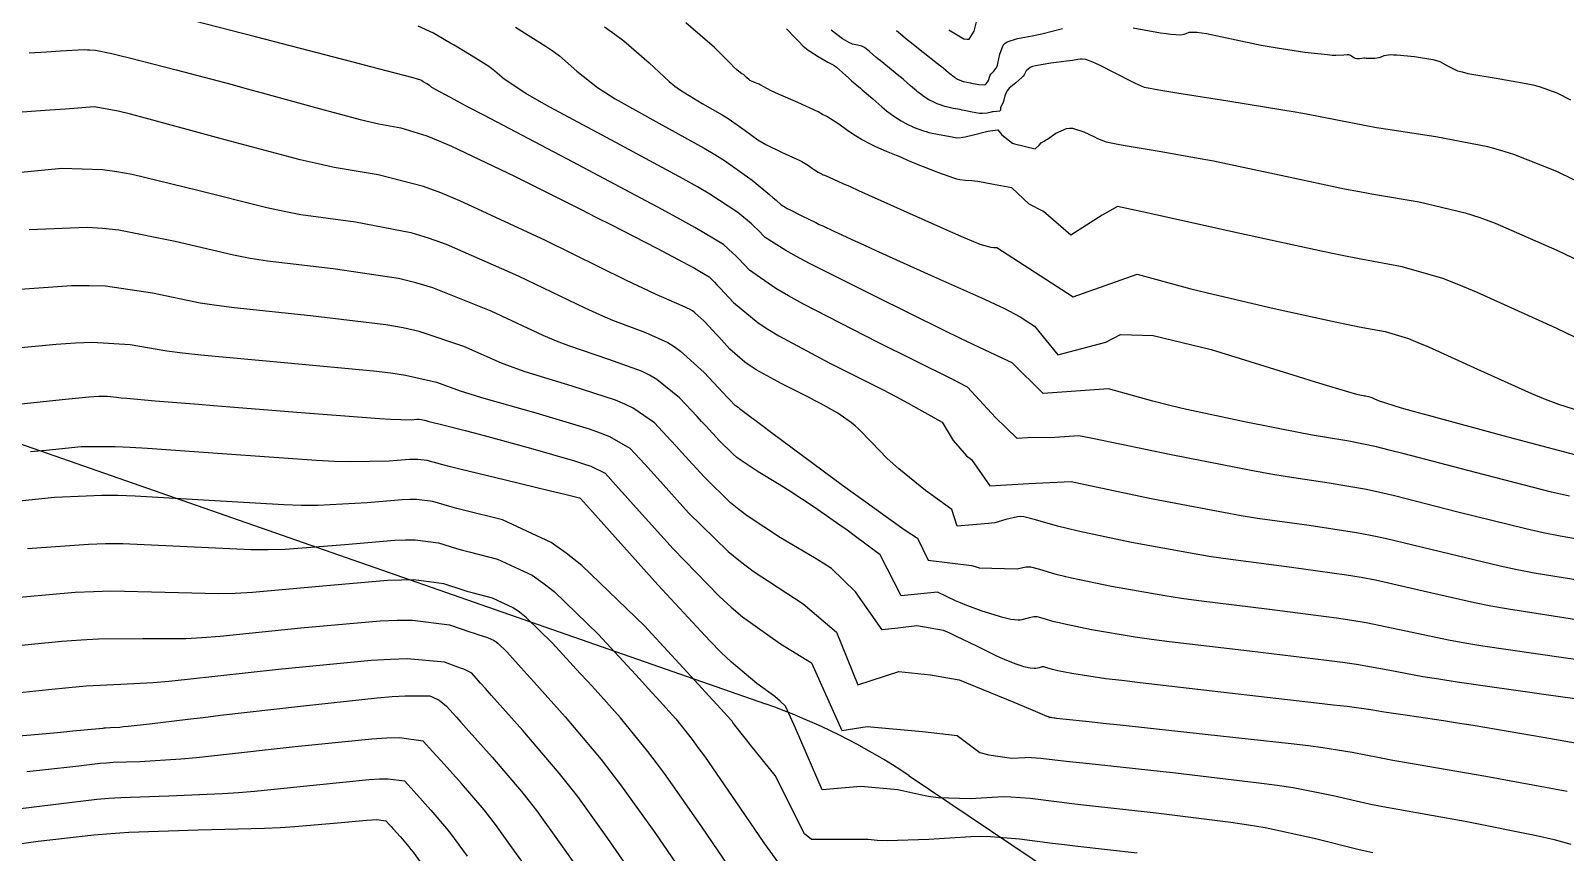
# Model space of a CAD drawing. Header units: metres. Extents: x 837476 to 838477, y 1189012 to 1191014.
# Drawn here: x 837875.4 to 837972.6, y 1190071.6 to 1190123.7 of the extents above; entities that cross this region are included whole.
import ezdxf

# ---------------------------------------------------------------- set-up
doc = ezdxf.new("R2010")
doc.units = ezdxf.units.M
doc.header["$LTSCALE"] = 0.3
for name, color, linetype in [('COTAS 10', 1, 'Continuous'), ('COTAS INT', 252, 'Continuous'), ('VIA2', 121, 'Continuous')]:
    doc.layers.add(name, color=color, linetype=linetype)

msp = doc.modelspace()

# ---------------------------------------------------------------- linework, layer by layer
at = {"layer": 'COTAS 10'}
for points in [[(837911.727, 1190123.917), (837912.371, 1190123.466), (837912.954, 1190123.035), (837914.561, 1190121.633), (837915.813, 1190120.46), (837916.173, 1190120.173), (837916.539, 1190119.901), (837917.907, 1190119.057), (837919.181, 1190118.345), (837919.487, 1190118.157), (837919.773, 1190117.973), (837920.638, 1190117.343), (837921.439, 1190116.766), (837921.684, 1190116.615), (837921.939, 1190116.469), (837922.947, 1190115.976), (837923.861, 1190115.563), (837924.057, 1190115.468), (837924.229, 1190115.381), (837924.644, 1190115.134), (837924.894, 1190114.952), (837924.961, 1190114.906), (837925.029, 1190114.862), (837925.267, 1190114.718), (837925.515, 1190114.586), (837925.589, 1190114.55), (837925.665, 1190114.514), (837925.957, 1190114.386), (837926.835, 1190113.998), (837927.28, 1190113.799), (837927.813, 1190113.56), (837930.466, 1190112.363), (837933.2, 1190111.137), (837933.783, 1190110.88), (837934.292, 1190110.658), (837935.503, 1190110.152), (837936.21, 1190109.964), (837936.4, 1190109.943), (837936.588, 1190109.935), (837941.417, 1190106.816), (837945.485, 1190108.254), (837948.884, 1190107.326), (837949.924, 1190107.064), (837954.146, 1190106.079), (837958.017, 1190105.235), (837958.836, 1190105.062), (837959.546, 1190104.916), (837961.198, 1190104.608), (837962.664, 1190104.159), (837963.256, 1190103.923), (837963.929, 1190103.64), (837967.032, 1190102.217), (837970.454, 1190100.685), (837971.329, 1190100.333), (837972.171, 1190100.013), (837974.95, 1190099.117)], [(837933.548, 1190123.731), (837934.492, 1190123.171), (837934.681, 1190123.135), (837934.839, 1190123.151), (837935.148, 1190123.642), (837935.311, 1190124.318)], [(837973.595, 1190086.304), (837969.009, 1190087.01), (837967.892, 1190087.21), (837966.841, 1190087.412), (837963.595, 1190088.157), (837960.581, 1190088.85), (837959.676, 1190089.019), (837958.741, 1190089.179), (837955.11, 1190089.672), (837951.247, 1190090.175), (837950.165, 1190090.341), (837949.079, 1190090.517), (837945.11, 1190091.25), (837941.745, 1190091.959), (837941.038, 1190092.121), (837940.429, 1190092.269), (837939.043, 1190092.678), (837938.298, 1190092.871), (837938.094, 1190092.883), (837937.89, 1190092.876), (837937.163, 1190092.699), (837936.449, 1190092.487), (837936.255, 1190092.458), (837936.062, 1190092.441), (837934.066, 1190092.272), (837933.742, 1190093.329), (837932.071, 1190094.543), (837930.381, 1190095.909), (837929.992, 1190096.248), (837929.637, 1190096.57), (837928.64, 1190097.589), (837927.841, 1190098.425), (837927.61, 1190098.63), (837927.376, 1190098.825), (837926.498, 1190099.435), (837925.406, 1190100.047), (837925.038, 1190100.243), (837924.641, 1190100.45), (837922.969, 1190101.294), (837921.33, 1190102.192), (837920.955, 1190102.433), (837920.614, 1190102.671), (837919.663, 1190103.502), (837918.966, 1190104.27), (837918.784, 1190104.467), (837918.608, 1190104.659), (837918.012, 1190105.297), (837917.458, 1190105.804), (837917.308, 1190105.913), (837917.16, 1190106.008), (837916.636, 1190106.237), (837914.997, 1190106.957), (837914.145, 1190107.361), (837913.122, 1190107.854), (837907.989, 1190110.375), (837902.556, 1190112.902), (837901.343, 1190113.398), (837900.256, 1190113.807), (837897.382, 1190114.549), (837894.601, 1190115.003), (837893.573, 1190115.23), (837892.433, 1190115.5), (837887.382, 1190116.841), (837882.639, 1190118.139), (837881.693, 1190118.382), (837880.907, 1190118.575), (837879.392, 1190118.851), (837877.569, 1190118.706), (837876.588, 1190118.634), (837875.4, 1190118.547), (837869.392, 1190118.118)], [(837874.562, 1190100.003), (837877.355, 1190100.293), (837879.056, 1190100.468), (837879.396, 1190100.497), (837879.679, 1190100.518), (837880.229, 1190100.522), (837880.801, 1190100.447), (837881.098, 1190100.417), (837881.455, 1190100.383), (837883.248, 1190100.229), (837885.996, 1190100.005), (837886.956, 1190099.928), (837888.002, 1190099.843), (837892.501, 1190099.482), (837896.651, 1190099.165), (837897.477, 1190099.108), (837898.164, 1190099.065), (837899.482, 1190099.024), (837899.828, 1190099.054), (837899.903, 1190099.057), (837899.969, 1190099.057), (837900.131, 1190099.037), (837900.4, 1190098.963), (837900.532, 1190098.929), (837900.69, 1190098.89), (837901.473, 1190098.7), (837902.901, 1190098.335), (837903.466, 1190098.186), (837904.105, 1190098.016), (837907.026, 1190097.226), (837909.823, 1190096.417), (837910.383, 1190096.234), (837910.85, 1190096.07), (837911.765, 1190095.625), (837912.614, 1190094.693), (837913.041, 1190094.221), (837913.55, 1190093.656), (837916.08, 1190090.842), (837918.991, 1190087.837), (837919.741, 1190087.151), (837920.467, 1190086.529), (837922.884, 1190084.811), (837924.83, 1190083.604), (837926.769, 1190079.317), (837928.367, 1190079.567), (837931.883, 1190079.268), (837934.066, 1190079.008), (837935.509, 1190077.939), (837936.082, 1190077.777), (837937.519, 1190077.568), (837938.375, 1190077.621), (837938.581, 1190077.624), (837938.774, 1190077.623), (837939.361, 1190077.576), (837940.974, 1190077.384), (837941.814, 1190077.291), (837942.825, 1190077.18), (837947.895, 1190076.633), (837953.19, 1190076.014), (837954.343, 1190075.857), (837955.359, 1190075.706), (837957.895, 1190075.213), (837960.181, 1190074.686), (837961.039, 1190074.515), (837961.994, 1190074.332), (837966.259, 1190073.576), (837970.775, 1190072.679), (837971.889, 1190072.406), (837972.943, 1190072.122)], [(837871.762, 1190084.439), (837877.33, 1190084.986), (837878.56, 1190085.077), (837879.654, 1190085.141), (837882.479, 1190085.157), (837885.194, 1190085.165), (837886.218, 1190085.225), (837887.362, 1190085.311), (837892.479, 1190085.829), (837897.508, 1190086.274), (837898.596, 1190086.313), (837899.552, 1190086.316), (837901.906, 1190086.023), (837903.182, 1190085.579), (837903.458, 1190085.486), (837903.702, 1190085.406), (837904.302, 1190085.229), (837904.724, 1190085.032), (837904.854, 1190084.94), (837904.99, 1190084.832), (837905.531, 1190084.31), (837906.451, 1190083.296), (837906.827, 1190082.878), (837907.254, 1190082.402), (837909.234, 1190080.188), (837911.516, 1190077.481), (837912.134, 1190076.693), (837912.746, 1190075.89), (837914.908, 1190072.851), (837916.742, 1190070.18)], [(837872.309, 1190071.819), (837875.83, 1190072.3), (837879.373, 1190072.716), (837880.452, 1190072.802), (837881.574, 1190072.875), (837885.98, 1190073.029), (837890.184, 1190073.138), (837891.178, 1190073.182), (837892.1, 1190073.232), (837894.814, 1190073.462), (837896.643, 1190073.647), (837897.005, 1190073.668), (837897.305, 1190073.676), (837897.868, 1190073.598), (837898.104, 1190073.343), (837898.197, 1190073.24), (837898.303, 1190073.123), (837898.788, 1190072.582), (837899.324, 1190071.952), (837899.462, 1190071.779), (837899.595, 1190071.607), (837900.038, 1190070.99)]]:
    msp.add_lwpolyline(points, dxfattribs=at)
at = {"layer": 'COTAS INT'}
for points in [[(837975.803, 1190091.027), (837972.27, 1190091.631), (837971.205, 1190091.852), (837970.102, 1190092.096), (837965.803, 1190093.169), (837961.785, 1190094.193), (837960.859, 1190094.406), (837960.013, 1190094.589), (837957.631, 1190094.996), (837954.969, 1190095.399), (837953.946, 1190095.579), (837952.8, 1190095.79), (837947.631, 1190096.798), (837942.743, 1190097.8), (837941.774, 1190098.006), (837940.249, 1190097.902), (837938.521, 1190097.865), (837937.881, 1190097.837), (837936.498, 1190099.153), (837934.732, 1190101.088), (837933.753, 1190101.583), (837929.028, 1190103.936), (837924.341, 1190106.338), (837923.386, 1190106.864), (837922.579, 1190107.329), (837920.901, 1190108.51), (837920.219, 1190109.235), (837920.039, 1190109.415), (837919.864, 1190109.584), (837919.264, 1190110.118), (837917.449, 1190111.209), (837916.507, 1190111.729), (837915.375, 1190112.345), (837909.699, 1190115.36), (837904.122, 1190118.296), (837903.052, 1190118.862), (837902.188, 1190119.321), (837900.781, 1190120.088), (837900.695, 1190120.163), (837900.663, 1190120.186), (837900.629, 1190120.21), (837900.477, 1190120.306), (837900.319, 1190120.4), (837900.28, 1190120.423), (837900.243, 1190120.445), (837900.128, 1190120.513), (837899.987, 1190120.577), (837899.934, 1190120.595), (837899.875, 1190120.614), (837899.608, 1190120.687), (837897.888, 1190121.134), (837896.912, 1190121.388), (837895.719, 1190121.699), (837889.608, 1190123.297), (837883.364, 1190124.892)], [(837972.862, 1190094.173), (837971.733, 1190094.438), (837966.908, 1190095.674), (837962.387, 1190096.864), (837961.45, 1190097.1), (837960.649, 1190097.294), (837958.891, 1190097.658), (837957.348, 1190097.906), (837956.682, 1190098.028), (837955.913, 1190098.173), (837952.274, 1190098.891), (837948.329, 1190099.738), (837947.366, 1190099.965), (837946.46, 1190100.189), (837943.656, 1190100.97), (837939.514, 1190100.677), (837937.549, 1190102.617), (837935.13, 1190103.766), (837934.235, 1190104.199), (837933.242, 1190104.683), (837928.844, 1190106.845), (837924.718, 1190108.931), (837923.896, 1190109.367), (837923.215, 1190109.741), (837921.914, 1190110.577), (837921.408, 1190111.084), (837921.228, 1190111.25), (837921.03, 1190111.427), (837920.169, 1190112.158), (837918.389, 1190113.327), (837917.612, 1190113.78), (837916.712, 1190114.289), (837912.435, 1190116.592), (837908.261, 1190118.831), (837907.426, 1190119.299), (837906.73, 1190119.701), (837905.374, 1190120.603), (837904.781, 1190121.12), (837904.566, 1190121.279), (837904.328, 1190121.446), (837903.285, 1190122.104), (837902.194, 1190122.751), (837901.926, 1190122.91), (837901.674, 1190123.06), (837900.884, 1190123.532), (837899.913, 1190123.969)], [(837906.093, 1190123.902), (837908.027, 1190122.681), (837908.468, 1190122.373), (837908.868, 1190122.077), (837909.968, 1190121.118), (837911.271, 1190120.08), (837911.799, 1190119.736), (837912.4, 1190119.366), (837915.171, 1190117.825), (837918.049, 1190116.232), (837918.717, 1190115.831), (837919.329, 1190115.446), (837921.073, 1190114.199), (837922.196, 1190113.269), (837922.417, 1190113.085), (837922.598, 1190112.932), (837922.927, 1190112.645), (837923.17, 1190112.488), (837923.298, 1190112.418), (837923.451, 1190112.337), (837924.223, 1190111.947), (837925.107, 1190111.514), (837925.332, 1190111.405), (837925.548, 1190111.302), (837926.256, 1190110.969), (837927.592, 1190110.36), (837928.205, 1190110.082), (837928.922, 1190109.757), (837932.39, 1190108.188), (837935.792, 1190106.655), (837936.468, 1190106.352), (837937.029, 1190106.102), (837938.061, 1190105.537), (837938.964, 1190104.961), (837940.458, 1190103.14), (837943.495, 1190103.939), (837944.414, 1190104.427), (837946.48, 1190104.35), (837950.173, 1190103.474), (837955.668, 1190101.762), (837956.759, 1190101.427), (837957.663, 1190101.15), (837959.373, 1190100.651), (837959.787, 1190100.561), (837959.875, 1190100.542), (837959.951, 1190100.527), (837960.128, 1190100.494), (837960.285, 1190100.446), (837960.349, 1190100.42), (837960.421, 1190100.39), (837960.753, 1190100.238), (837962.199, 1190099.783), (837962.973, 1190099.562), (837963.908, 1190099.301), (837968.637, 1190098.012), (837973.595, 1190096.718)], [(837976.801, 1190102.525), (837972.056, 1190104.797), (837966.972, 1190107.112), (837965.849, 1190107.576), (837964.85, 1190107.964), (837962.268, 1190108.722), (837959.551, 1190109.214), (837958.466, 1190109.434), (837957.237, 1190109.69), (837951.597, 1190110.914), (837946.199, 1190112.104), (837945.122, 1190112.338), (837944.227, 1190112.531), (837943.252, 1190111.983), (837941.266, 1190110.72), (837939.544, 1190112.21), (837938.624, 1190112.68), (837937.528, 1190113.715), (837936.373, 1190113.93), (837935.378, 1190114.118), (837935.172, 1190114.15), (837934.995, 1190114.173), (837934.606, 1190114.18), (837934.229, 1190114.223), (837934.059, 1190114.269), (837933.862, 1190114.329), (837932.914, 1190114.665), (837931.93, 1190115.045), (837931.709, 1190115.132), (837931.51, 1190115.212), (837930.981, 1190115.435), (837930.534, 1190115.632), (837930.388, 1190115.695), (837930.233, 1190115.761), (837929.59, 1190116.03), (837928.918, 1190116.325), (837928.743, 1190116.407), (837928.574, 1190116.49), (837928.003, 1190116.792), (837927.456, 1190117.125), (837927.301, 1190117.226), (837927.145, 1190117.332), (837926.57, 1190117.749), (837925.816, 1190118.23), (837925.547, 1190118.376), (837925.252, 1190118.528), (837923.97, 1190119.121), (837922.757, 1190119.657), (837922.507, 1190119.772), (837922.293, 1190119.873), (837921.827, 1190120.115), (837921.596, 1190120.25), (837921.531, 1190120.282), (837921.464, 1190120.313), (837921.218, 1190120.404), (837920.991, 1190120.499), (837920.937, 1190120.531), (837920.886, 1190120.566), (837920.731, 1190120.714), (837920.605, 1190120.848), (837920.572, 1190120.875), (837920.54, 1190120.897), (837920.428, 1190120.937), (837920.099, 1190121.202), (837919.929, 1190121.365), (837919.725, 1190121.568), (837918.703, 1190122.623), (837916.874, 1190124.168)], [(837923.263, 1190123.799), (837923.809, 1190123.219), (837923.927, 1190123.095), (837924.03, 1190122.986), (837924.283, 1190122.725), (837924.53, 1190122.523), (837924.63, 1190122.453), (837924.743, 1190122.376), (837925.264, 1190122.044), (837925.77, 1190121.742), (837925.872, 1190121.685), (837925.959, 1190121.638), (837926.138, 1190121.564), (837926.284, 1190121.481), (837926.35, 1190121.43), (837926.428, 1190121.367), (837926.798, 1190121.034), (837927.198, 1190120.668), (837927.293, 1190120.583), (837927.382, 1190120.505), (837927.945, 1190120.037), (837928.055, 1190119.941), (837928.177, 1190119.835), (837928.716, 1190119.352), (837929.298, 1190118.844), (837929.447, 1190118.721), (837929.59, 1190118.605), (837930.065, 1190118.251), (837930.53, 1190117.958), (837930.668, 1190117.881), (837930.809, 1190117.806), (837931.351, 1190117.551), (837931.939, 1190117.333), (837932.109, 1190117.282), (837932.282, 1190117.234), (837932.933, 1190117.094), (837933.51, 1190116.993), (837933.636, 1190116.971), (837933.748, 1190116.95), (837934.03, 1190116.894), (837934.322, 1190116.901), (837934.439, 1190116.92), (837934.573, 1190116.947), (837935.187, 1190117.105), (837935.849, 1190117.275), (837936.011, 1190117.31), (837936.165, 1190117.339), (837936.646, 1190117.396), (837936.91, 1190117.081), (837937.573, 1190116.554), (837937.704, 1190116.514), (837939.013, 1190116.196), (837939.271, 1190116.417), (837939.4, 1190116.562), (837939.585, 1190116.672), (837939.676, 1190116.732), (837939.785, 1190116.806), (837940.326, 1190117.179), (837940.997, 1190117.473), (837941.188, 1190117.496), (837941.382, 1190117.494), (837942.102, 1190117.275), (837942.767, 1190116.944), (837942.925, 1190116.872), (837943.072, 1190116.807), (837943.512, 1190116.642), (837944.25, 1190116.482), (837944.585, 1190116.421), (837944.976, 1190116.353), (837946.864, 1190116.046), (837949.465, 1190115.586), (837950.307, 1190115.422), (837951.202, 1190115.242), (837954.873, 1190114.456), (837958.614, 1190113.666), (837959.553, 1190113.483), (837960.45, 1190113.315), (837963.338, 1190112.836), (837966.267, 1190112.137), (837967.189, 1190111.83), (837968.159, 1190111.473), (837972.063, 1190109.776), (837975.513, 1190108.116)], [(837974.225, 1190113.707), (837972.069, 1190114.756), (837969.345, 1190115.834), (837968.528, 1190116.083), (837967.684, 1190116.31), (837964.408, 1190116.95), (837961.348, 1190117.415), (837960.639, 1190117.531), (837959.991, 1190117.642), (837958.149, 1190117.999), (837956.205, 1190118.379), (837955.492, 1190118.506), (837954.703, 1190118.641), (837951.224, 1190119.206), (837947.995, 1190119.718), (837947.365, 1190119.82), (837946.849, 1190119.905), (837945.936, 1190120.069), (837945.558, 1190120.237), (837945.378, 1190120.325), (837945.167, 1190120.43), (837944.133, 1190120.962), (837943.083, 1190121.493), (837942.861, 1190121.598), (837942.669, 1190121.685), (837942.223, 1190121.849), (837941.994, 1190121.878), (837941.938, 1190121.88), (837941.885, 1190121.88), (837941.723, 1190121.857), (837941.374, 1190121.796), (837941.204, 1190121.772), (837941.002, 1190121.745), (837940.008, 1190121.62), (837939.036, 1190121.458), (837938.848, 1190121.408), (837938.695, 1190121.354), (837938.437, 1190121.141), (837938.318, 1190120.884), (837938.253, 1190120.804), (837938.175, 1190120.72), (837937.778, 1190120.383), (837937.375, 1190120.034), (837937.293, 1190119.942), (837937.224, 1190119.853), (837937.083, 1190119.548), (837937.019, 1190119.283), (837936.999, 1190119.218), (837936.978, 1190119.156), (837936.893, 1190118.966), (837936.825, 1190118.819), (837936.815, 1190118.785), (837936.808, 1190118.753), (837936.815, 1190118.664), (837936.796, 1190118.605), (837936.773, 1190118.593), (837936.743, 1190118.583), (837936.571, 1190118.56), (837936.345, 1190118.537), (837936.282, 1190118.527), (837936.217, 1190118.515), (837935.98, 1190118.457), (837935.685, 1190118.424), (837935.584, 1190118.427), (837935.475, 1190118.436), (837935.012, 1190118.515), (837934.513, 1190118.622), (837934.381, 1190118.648), (837934.252, 1190118.674), (837933.807, 1190118.755), (837933.392, 1190118.844), (837933.281, 1190118.874), (837933.173, 1190118.907), (837932.799, 1190119.046), (837932.454, 1190119.209), (837932.364, 1190119.256), (837932.276, 1190119.305), (837931.98, 1190119.492), (837931.677, 1190119.718), (837931.586, 1190119.791), (837931.491, 1190119.87), (837931.12, 1190120.193), (837930.675, 1190120.58), (837930.534, 1190120.698), (837930.384, 1190120.821), (837929.778, 1190121.305), (837929.183, 1190121.78), (837929.041, 1190121.898), (837928.908, 1190122.009), (837928.512, 1190122.36), (837928.193, 1190122.61), (837928.11, 1190122.659), (837928.029, 1190122.698), (837927.753, 1190122.763), (837927.447, 1190122.826), (837927.347, 1190122.864), (837927.239, 1190122.911), (837926.795, 1190123.153), (837926.091, 1190123.707)], [(837930.226, 1190123.685), (837930.619, 1190123.351), (837930.788, 1190123.213), (837930.984, 1190123.056), (837931.909, 1190122.325), (837932.824, 1190121.606), (837933.013, 1190121.455), (837933.174, 1190121.326), (837933.525, 1190121.035), (837933.684, 1190120.896), (837933.725, 1190120.862), (837933.764, 1190120.83), (837933.894, 1190120.733), (837934.022, 1190120.653), (837934.098, 1190120.611), (837934.247, 1190120.541), (837934.408, 1190120.481), (837934.454, 1190120.467), (837934.502, 1190120.454), (837934.68, 1190120.416), (837934.909, 1190120.373), (837934.988, 1190120.357), (837935.074, 1190120.339), (837935.442, 1190120.259), (837935.785, 1190120.245), (837935.856, 1190120.268), (837935.916, 1190120.303), (837936.045, 1190120.529), (837936.134, 1190120.804), (837936.169, 1190120.87), (837936.209, 1190120.931), (837936.389, 1190121.116), (837936.574, 1190121.376), (837936.617, 1190121.485), (837936.656, 1190121.61), (837936.767, 1190122.192), (837936.994, 1190122.762), (837937.106, 1190122.88), (837937.24, 1190122.979), (837937.902, 1190123.192), (837938.827, 1190123.348), (837939.126, 1190123.413), (837939.443, 1190123.486), (837940.747, 1190123.828)], [(837945.226, 1190123.853), (837946.951, 1190123.553), (837947.303, 1190123.499), (837947.6, 1190123.457), (837948.216, 1190123.411), (837948.458, 1190123.46), (837948.519, 1190123.478), (837948.578, 1190123.498), (837948.769, 1190123.587), (837949.286, 1190123.583), (837949.55, 1190123.545), (837949.867, 1190123.491), (837951.448, 1190123.16), (837953.333, 1190122.767), (837953.841, 1190122.673), (837954.343, 1190122.586), (837956.106, 1190122.324), (837957.535, 1190122.162), (837957.825, 1190122.137), (837958.07, 1190122.122), (837958.577, 1190122.139), (837958.778, 1190122.176), (837958.83, 1190122.172), (837958.881, 1190122.163), (837959.053, 1190122.08), (837959.204, 1190121.98), (837959.242, 1190121.96), (837959.277, 1190121.943), (837959.392, 1190121.91), (837959.502, 1190121.906), (837959.535, 1190121.908), (837959.569, 1190121.911), (837959.7, 1190121.933), (837959.829, 1190121.952), (837959.862, 1190121.954), (837959.893, 1190121.954), (837959.995, 1190121.943), (837960.133, 1190121.93), (837960.247, 1190121.93), (837960.524, 1190121.945), (837960.812, 1190121.984), (837960.88, 1190122.001), (837960.943, 1190122.019), (837961.129, 1190122.108), (837961.517, 1190122.16), (837961.708, 1190122.156), (837961.935, 1190122.143), (837963.056, 1190122.033), (837964.199, 1190121.845), (837964.44, 1190121.783), (837964.649, 1190121.717), (837965.131, 1190121.446), (837965.767, 1190121.145), (837966.073, 1190121.061), (837966.436, 1190120.976), (837968.215, 1190120.668), (837970.113, 1190120.336), (837970.551, 1190120.237), (837970.951, 1190120.134), (837972.076, 1190119.736), (837972.937, 1190119.298)], [(837875.26, 1190122.276), (837876.359, 1190122.348), (837877.252, 1190122.405), (837878.757, 1190122.489), (837878.964, 1190122.472), (837879.039, 1190122.467), (837879.121, 1190122.461), (837879.48, 1190122.437), (837880.512, 1190122.231), (837881.018, 1190122.11), (837881.62, 1190121.963), (837884.593, 1190121.201), (837888.133, 1190120.263), (837889.092, 1190120.003), (837890.043, 1190119.745), (837893.405, 1190118.813), (837896.245, 1190118.05), (837896.867, 1190117.898), (837897.418, 1190117.771), (837898.813, 1190117.528), (837900.476, 1190117.013), (837901.195, 1190116.715), (837902.028, 1190116.35), (837905.969, 1190114.472), (837910.205, 1190112.359), (837911.222, 1190111.846), (837912.172, 1190111.364), (837915.041, 1190109.885), (837917.028, 1190108.831), (837917.422, 1190108.618), (837917.748, 1190108.439), (837918.36, 1190108.077), (837918.697, 1190107.742), (837918.85, 1190107.579), (837919.029, 1190107.387), (837919.888, 1190106.443), (837921.451, 1190105.162), (837922.072, 1190104.758), (837922.776, 1190104.332), (837925.998, 1190102.615), (837929.377, 1190100.91), (837930.179, 1190100.491), (837930.923, 1190100.095), (837933.128, 1190098.858), (837933.826, 1190097.706), (837934.667, 1190096.734), (837934.97, 1190096.509), (837936.144, 1190094.829), (837938.621, 1190094.989), (837941.294, 1190095.11), (837942.175, 1190094.908), (837946.371, 1190094.024), (837950.939, 1190093.153), (837952.056, 1190092.96), (837953.108, 1190092.787), (837956.371, 1190092.334), (837959.377, 1190091.884), (837960.267, 1190091.713), (837961.183, 1190091.521), (837964.699, 1190090.663), (837968.471, 1190089.754), (837969.549, 1190089.531), (837970.64, 1190089.321), (837974.699, 1190088.665)], [(837874.524, 1190114.69), (837877.33, 1190114.956), (837879.924, 1190114.886), (837880.82, 1190114.759), (837881.794, 1190114.587), (837885.951, 1190113.577), (837890.32, 1190112.472), (837891.427, 1190112.238), (837892.489, 1190112.037), (837895.951, 1190111.571), (837899.462, 1190110.885), (837900.554, 1190110.545), (837901.698, 1190110.14), (837906.264, 1190108.134), (837910.483, 1190106.105), (837911.409, 1190105.685), (837912.23, 1190105.326), (837914.318, 1190104.543), (837915.741, 1190103.923), (837916.142, 1190103.667), (837916.547, 1190103.375), (837918.035, 1190102.016), (837919.251, 1190100.728), (837919.484, 1190100.481), (837919.673, 1190100.281), (837919.98, 1190099.954), (837919.997, 1190099.938), (837920.002, 1190099.934), (837920.029, 1190099.916), (837920.053, 1190099.902), (837920.06, 1190099.897), (837920.068, 1190099.892), (837920.098, 1190099.872), (837920.185, 1190099.808), (837920.281, 1190099.736), (837920.541, 1190099.539), (837921.694, 1190098.679), (837922.31, 1190098.222), (837923.054, 1190097.669), (837926.814, 1190094.88), (837930.713, 1190092.071), (837931.546, 1190091.505), (837932.228, 1190090.115), (837934.97, 1190089.779), (837935.217, 1190089.708), (837935.456, 1190089.644), (837937.862, 1190089.567), (837938.411, 1190089.7), (837938.564, 1190089.706), (837938.718, 1190089.697), (837939.279, 1190089.551), (837940.323, 1190089.243), (837940.782, 1190089.132), (837941.315, 1190089.01), (837943.85, 1190088.475), (837947.218, 1190087.881), (837948.275, 1190087.721), (837949.386, 1190087.564), (837953.85, 1190087.011), (837958.105, 1190086.473), (837959.085, 1190086.326), (837959.979, 1190086.179), (837962.49, 1190085.651), (837965.21, 1190085.07), (837966.236, 1190084.889), (837967.379, 1190084.699), (837972.49, 1190083.942), (837977.357, 1190083.279)], [(837976.83, 1190080.829), (837971.386, 1190081.581), (837965.748, 1190082.388), (837964.579, 1190082.567), (837963.58, 1190082.727), (837961.386, 1190083.145), (837959.377, 1190083.507), (837958.494, 1190083.632), (837957.469, 1190083.768), (837952.59, 1190084.349), (837947.526, 1190084.952), (837946.385, 1190085.102), (837945.357, 1190085.245), (837942.59, 1190085.701), (837940.884, 1190086.061), (837940.526, 1190086.143), (837940.217, 1190086.217), (837939.515, 1190086.425), (837939.137, 1190086.523), (837939.034, 1190086.529), (837938.931, 1190086.525), (837938.562, 1190086.436), (837938.172, 1190086.334), (837938.056, 1190086.322), (837937.936, 1190086.318), (837937.471, 1190086.365), (837936.887, 1190086.506), (837936.691, 1190086.561), (837936.48, 1190086.624), (837935.595, 1190086.908), (837934.573, 1190087.291), (837934.276, 1190087.415), (837933.973, 1190087.548), (837932.825, 1190088.095), (837930.515, 1190087.857), (837929.199, 1190090.463), (837927.55, 1190091.689), (837927.095, 1190092.018), (837926.64, 1190092.343), (837925.001, 1190093.477), (837923.461, 1190094.495), (837923.069, 1190094.746), (837922.693, 1190094.983), (837921.455, 1190095.728), (837920.386, 1190096.427), (837920.115, 1190096.635), (837919.855, 1190096.85), (837919.005, 1190097.676), (837918.142, 1190098.625), (837917.873, 1190098.916), (837917.592, 1190099.219), (837916.467, 1190100.418), (837915.047, 1190101.569), (837914.579, 1190101.843), (837914.078, 1190102.096), (837912, 1190102.848), (837909.463, 1190103.695), (837908.673, 1190104.008), (837907.845, 1190104.355), (837904.538, 1190105.894), (837900.84, 1190107.379), (837899.765, 1190107.693), (837898.668, 1190107.964), (837894.521, 1190108.592), (837890.377, 1190109.07), (837889.281, 1190109.247), (837888.208, 1190109.443), (837884.521, 1190110.314), (837880.948, 1190111.034), (837879.947, 1190111.136), (837878.942, 1190111.196), (837875.268, 1190111.061)], [(837975.516, 1190078.12), (837971.207, 1190078.889), (837966.756, 1190079.632), (837965.77, 1190079.793), (837964.89, 1190079.934), (837962.6, 1190080.282), (837961.274, 1190080.471), (837961.002, 1190080.512), (837960.771, 1190080.548), (837960.282, 1190080.639), (837958.775, 1190080.836), (837957.903, 1190080.939), (837956.834, 1190081.063), (837951.33, 1190081.687), (837945.665, 1190082.34), (837944.494, 1190082.483), (837943.496, 1190082.609), (837941.33, 1190082.927), (837940.454, 1190083.111), (837940.27, 1190083.154), (837940.112, 1190083.192), (837939.751, 1190083.298), (837939.557, 1190083.349), (837939.504, 1190083.352), (837939.451, 1190083.35), (837939.262, 1190083.304), (837939.062, 1190083.252), (837939.002, 1190083.246), (837938.94, 1190083.244), (837938.702, 1190083.268), (837938.402, 1190083.34), (837938.301, 1190083.368), (837938.193, 1190083.4), (837937.739, 1190083.546), (837937.066, 1190083.817), (837936.82, 1190083.929), (837936.549, 1190084.055), (837935.352, 1190084.642), (837933.98, 1190085.309), (837933.597, 1190085.486), (837933.214, 1190085.659), (837931.514, 1190085.96), (837930.315, 1190085.81), (837929.316, 1190085.71), (837927.618, 1190088.107), (837926.113, 1190089.598), (837925.578, 1190089.932), (837925.025, 1190090.272), (837922.882, 1190091.541), (837920.765, 1190092.925), (837920.228, 1190093.337), (837919.713, 1190093.761), (837918.03, 1190095.398), (837916.611, 1190096.968), (837916.262, 1190097.351), (837915.933, 1190097.71), (837914.9, 1190098.821), (837913.547, 1190099.764), (837913.015, 1190100.018), (837912.415, 1190100.27), (837909.682, 1190101.154), (837906.696, 1190102.064), (837905.936, 1190102.331), (837905.206, 1190102.605), (837902.813, 1190103.653), (837899.982, 1190104.617), (837898.976, 1190104.84), (837897.873, 1190105.043), (837893.09, 1190105.613), (837888.264, 1190106.104), (837887.135, 1190106.256), (837886.096, 1190106.415), (837883.09, 1190107.05), (837880.102, 1190107.482), (837879.074, 1190107.514), (837877.959, 1190107.507), (837873.206, 1190107.166)], [(837871.144, 1190103.271), (837876.976, 1190103.818), (837878.201, 1190103.891), (837879.256, 1190103.93), (837881.66, 1190103.786), (837883.984, 1190103.387), (837884.989, 1190103.265), (837886.152, 1190103.137), (837891.66, 1190102.635), (837897.079, 1190102.121), (837898.187, 1190101.987), (837899.124, 1190101.856), (837901.087, 1190101.412), (837902.568, 1190100.856), (837903.2, 1190100.654), (837903.929, 1190100.432), (837907.364, 1190099.46), (837910.753, 1190098.443), (837911.451, 1190098.194), (837912.047, 1190097.958), (837913.332, 1190097.223), (837914.273, 1190096.202), (837914.651, 1190095.786), (837915.081, 1190095.312), (837917.055, 1190093.12), (837919.57, 1190090.673), (837920.341, 1190090.038), (837921.144, 1190089.422), (837924.309, 1190087.353), (837926.419, 1190085.56), (837927.768, 1190082.214), (837930.365, 1190083.063), (837932.388, 1190082.843), (837934.195, 1190082.541), (837937.655, 1190081.115), (837938.322, 1190080.84), (837938.861, 1190080.616), (837939.758, 1190080.242), (837939.82, 1190080.211), (837939.834, 1190080.205), (837939.847, 1190080.199), (837939.882, 1190080.185), (837939.906, 1190080.177), (837939.911, 1190080.176), (837939.917, 1190080.174), (837939.932, 1190080.17), (837939.945, 1190080.169), (837939.948, 1190080.169), (837939.951, 1190080.17), (837939.962, 1190080.172), (837939.971, 1190080.175), (837939.977, 1190080.175), (837939.987, 1190080.172), (837940.006, 1190080.166), (837940.014, 1190080.164), (837940.069, 1190080.153), (837940.208, 1190080.133), (837940.276, 1190080.125), (837940.357, 1190080.115), (837940.757, 1190080.069), (837942.436, 1190079.888), (837943.324, 1190079.793), (837944.395, 1190079.678), (837949.789, 1190079.101), (837955.226, 1190078.498), (837956.324, 1190078.366), (837957.245, 1190078.249), (837959.101, 1190077.956), (837960.829, 1190077.604), (837961.669, 1190077.451), (837962.666, 1190077.273), (837967.574, 1190076.429), (837972.716, 1190075.472)], [(837960.408, 1190071.578), (837959.532, 1190071.768), (837956.689, 1190072.469), (837953.578, 1190073.151), (837952.533, 1190073.329), (837951.409, 1190073.503), (837946.689, 1190074.092), (837942.274, 1190074.573), (837941.343, 1190074.679), (837940.539, 1190074.773), (837938.685, 1190075.012), (837937.477, 1190075.107), (837937.08, 1190075.11), (837936.655, 1190075.103), (837934.894, 1190074.995), (837932.856, 1190075.05), (837932.257, 1190075.146), (837931.643, 1190075.278), (837930.315, 1190075.572), (837927.968, 1190075.771), (837925.521, 1190075.572), (837923.823, 1190079.467), (837923.19, 1190080.858), (837922.851, 1190081.187), (837922.52, 1190081.486), (837921.386, 1190082.312), (837919.762, 1190083.652), (837919.123, 1190084.275), (837918.4, 1190085.007), (837915.104, 1190088.564), (837910.955, 1190093.184), (837910.197, 1190094.028), (837910.17, 1190094.041), (837910.157, 1190094.046), (837910.14, 1190094.051), (837910.059, 1190094.075), (837909.292, 1190094.261), (837908.844, 1190094.369), (837908.294, 1190094.502), (837905.453, 1190095.185), (837902.556, 1190095.89), (837901.971, 1190096.036), (837901.48, 1190096.16), (837900.486, 1190096.434), (837899.886, 1190096.509), (837899.642, 1190096.508), (837899.364, 1190096.498), (837898.081, 1190096.385), (837895.634, 1190096.344), (837894.622, 1190096.38), (837893.465, 1190096.436), (837888.081, 1190096.81), (837882.772, 1190097.194), (837881.663, 1190097.257), (837880.71, 1190097.3), (837878.57, 1190097.299), (837876.356, 1190097.077), (837875.355, 1190096.98)], [(837945.483, 1190071.551), (837941.724, 1190071.967), (837940.873, 1190072.068), (837940.104, 1190072.162), (837938.009, 1190072.447), (837936.18, 1190072.591), (837935.579, 1190072.596), (837934.936, 1190072.586), (837932.269, 1190072.422), (837929.631, 1190072.323), (837929.006, 1190072.354), (837928.426, 1190072.409), (837924.85, 1190072.407), (837924.403, 1190072.778), (837922.536, 1190076.479), (837921.014, 1190078.358), (837920.712, 1190078.735), (837920.462, 1190079.049), (837919.987, 1190079.662), (837919.864, 1190079.839), (837919.836, 1190079.878), (837919.81, 1190079.913), (837919.737, 1190080.005), (837918.862, 1190080.955), (837918.33, 1190081.531), (837917.673, 1190082.244), (837914.253, 1190085.949), (837910.295, 1190089.774), (837909.299, 1190090.562), (837908.346, 1190091.232), (837905.262, 1190092.673), (837902.879, 1190093.26), (837902.367, 1190093.392), (837901.92, 1190093.511), (837900.841, 1190093.831), (837899.802, 1190093.961), (837899.381, 1190093.959), (837898.9, 1190093.942), (837896.681, 1190093.746), (837893.566, 1190093.586), (837892.521, 1190093.591), (837891.397, 1190093.619), (837886.681, 1190093.897), (837881.993, 1190094.181), (837880.887, 1190094.212), (837879.865, 1190094.222), (837876.868, 1190094.084), (837873.842, 1190093.767)], [(837875.166, 1190090.869), (837879.02, 1190091.143), (837880.112, 1190091.167), (837881.213, 1190091.168), (837885.28, 1190090.984), (837889.329, 1190090.801), (837890.42, 1190090.803), (837891.498, 1190090.827), (837895.28, 1190091.107), (837898.436, 1190091.386), (837899.119, 1190091.41), (837899.719, 1190091.412), (837901.196, 1190091.229), (837902.341, 1190090.867), (837902.731, 1190090.757), (837903.153, 1190090.642), (837904.942, 1190090.191), (837907.138, 1190089.165), (837907.817, 1190088.688), (837908.527, 1190088.127), (837911.346, 1190085.403), (837913.932, 1190082.594), (837914.496, 1190081.98), (837914.993, 1190081.437), (837916.236, 1190080.066), (837917.278, 1190078.759), (837917.647, 1190078.256), (837918.052, 1190077.692), (837919.808, 1190075.149), (837921.503, 1190072.661), (837921.871, 1190072.132), (837922.194, 1190071.674), (837922.99, 1190070.596)], [(837919.912, 1190070.233), (837917.882, 1190073.224), (837915.593, 1190076.504), (837915.022, 1190077.281), (837914.477, 1190078), (837912.735, 1190080.127), (837911.124, 1190081.919), (837910.661, 1190082.429), (837910.192, 1190082.945), (837908.438, 1190084.856), (837906.758, 1190086.48), (837906.336, 1190086.814), (837905.931, 1190087.099), (837904.622, 1190087.71), (837903.427, 1190088.024), (837903.095, 1190088.121), (837902.761, 1190088.223), (837901.551, 1190088.626), (837899.636, 1190088.864), (837898.858, 1190088.862), (837897.972, 1190088.83), (837893.88, 1190088.468), (837889.43, 1190088.069), (837888.319, 1190088.014), (837887.261, 1190087.983), (837883.88, 1190088.07), (837880.434, 1190088.155), (837879.336, 1190088.122), (837878.175, 1190088.065), (837873.464, 1190087.654)], [(837913.571, 1190070.128), (837911.934, 1190072.479), (837910.025, 1190075.135), (837909.451, 1190075.877), (837908.858, 1190076.621), (837906.552, 1190079.331), (837904.574, 1190081.546), (837904.187, 1190081.978), (837903.871, 1190082.332), (837903.309, 1190082.955), (837902.98, 1190083.13), (837902.81, 1190083.202), (837902.606, 1190083.283), (837901.586, 1190083.66), (837899.219, 1190083.856), (837898.166, 1190083.824), (837896.941, 1190083.754), (837891.078, 1190083.19), (837885.294, 1190082.553), (837884.118, 1190082.437), (837883.126, 1190082.347), (837881.078, 1190082.243), (837878.875, 1190082.128), (837877.785, 1190082.032), (837876.486, 1190081.907), (837870.06, 1190081.224)], [(837869.703, 1190078.565), (837875.86, 1190079.102), (837877.055, 1190079.207), (837878.028, 1190079.294), (837879.703, 1190079.452), (837879.955, 1190079.481), (837880.032, 1190079.487), (837880.112, 1190079.493), (837880.426, 1190079.504), (837881.006, 1190079.545), (837881.254, 1190079.57), (837881.539, 1190079.6), (837882.886, 1190079.755), (837885.323, 1190080.043), (837886.296, 1190080.157), (837887.399, 1190080.286), (837892.46, 1190080.873), (837897.309, 1190081.387), (837898.279, 1190081.47), (837899.087, 1190081.526), (837900.656, 1190081.513), (837901.13, 1190081.304), (837901.246, 1190081.236), (837901.357, 1190081.164), (837901.706, 1190080.869), (837902.339, 1190080.178), (837902.629, 1190079.857), (837902.969, 1190079.479), (837904.611, 1190077.643), (837906.475, 1190075.454), (837906.954, 1190074.852), (837907.418, 1190074.253), (837908.96, 1190072.107), (837910.4, 1190070.075)], [(837907.229, 1190070.023), (837905.986, 1190071.735), (837904.81, 1190073.371), (837904.457, 1190073.828), (837904.091, 1190074.287), (837902.67, 1190075.956), (837901.383, 1190077.392), (837901.102, 1190077.703), (837900.854, 1190077.977), (837900.228, 1190078.653), (837898.734, 1190078.86), (837897.939, 1190078.838), (837896.978, 1190078.782), (837892.127, 1190078.292), (837887.009, 1190077.712), (837885.878, 1190077.599), (837884.873, 1190077.507), (837882.277, 1190077.345), (837880.599, 1190077.287), (837880.172, 1190077.259), (837879.761, 1190077.226), (837878.412, 1190077.068), (837876.122, 1190076.802), (837875.118, 1190076.702)], [(837874.215, 1190074.31), (837877.121, 1190074.684), (837879.567, 1190074.971), (837880.312, 1190075.031), (837881.087, 1190075.081), (837884.129, 1190075.187), (837887.528, 1190075.322), (837888.528, 1190075.39), (837889.554, 1190075.472), (837893.471, 1190075.877), (837896.81, 1190076.214), (837897.472, 1190076.253), (837898.02, 1190076.268), (837899.048, 1190076.125), (837899.479, 1190075.66), (837899.65, 1190075.472), (837899.843, 1190075.257), (837900.729, 1190074.269), (837901.708, 1190073.119), (837901.959, 1190072.804), (837902.203, 1190072.489), (837903.012, 1190071.363)]]:
    msp.add_lwpolyline(points, dxfattribs=at)
at = {"layer": 'VIA2'}
for p, q in [((837782.889, 1190129.548), (837921.915, 1190081.012)), ((837931.037, 1190076.45), (838042.149, 1190001.802))]:
    msp.add_line(p, q, dxfattribs=at)
msp.add_arc((837908.73, 1190043.247), 40, 56.10587, 70.75501, dxfattribs=at)

doc.saveas('drawing.dxf')
